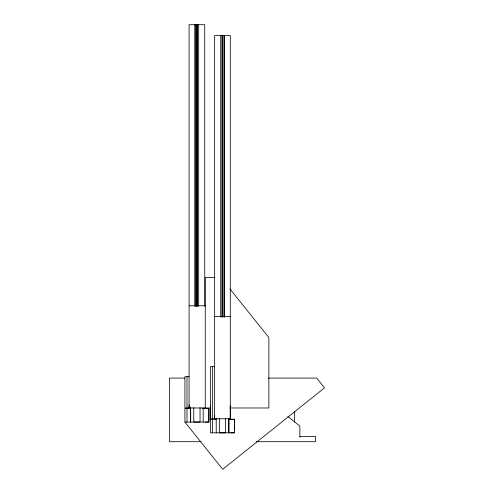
<?xml version="1.0" encoding="UTF-8"?>
<svg xmlns="http://www.w3.org/2000/svg" width="494" height="494" viewBox="0 0 494 494"><rect width="100%" height="100%" fill="white"/><g stroke="black" fill="none" stroke-linecap="round" stroke-linejoin="round"><path stroke-width="0.74" d="M189.091 404.858L189.091 407.982L189.091 24.7L204.732 24.7L204.732 306.329M190.653 407.655L190.653 422.061L190.653 407.816M193.784 407.655L193.784 422.061L200.039 422.055L200.039 407.649M203.17 407.816L203.188 422.061M210.481 405.722L210.481 432.843L234.459 432.837L234.459 419.283L228.376 419.276M212.562 432.843L212.562 419.283M214.649 415.633L214.649 418.764L214.649 35.475L230.297 35.475L230.297 419.727M216.211 432.843L216.211 418.43M219.342 418.43L219.342 432.843L225.604 432.83L225.604 418.43M228.753 423.457L228.728 419.005M228.753 423.105L228.734 432.837L228.728 418.591M230.284 419.283L230.284 405.722M228.753 420.845L228.734 432.837L228.753 419.542M228.771 419.283L234.452 419.276L234.471 430.749L234.452 419.27M205.257 422.061L208.906 422.055L208.9 408.507L202.503 408.507L208.9 408.507L208.906 422.055L184.917 422.067L184.917 408.507L190.653 408.507M230.815 432.837L234.465 432.83M214.939 277.616L205.257 277.616L205.257 407.982M189.091 305.774L205.257 305.774M214.649 316.555L230.297 316.555M214.649 366.616L210.481 366.616L210.481 419.283L216.211 419.283M189.091 376.694L184.917 376.694L184.917 407.982L210.623 407.982M184.793 378.089L169.491 378.089L169.491 441.704L201.12 441.704M268.304 378.089L316.691 378.089L324.509 387.858L222.708 469.3L184.917 422.067M229.685 407.982L268.878 407.982L268.878 337.587L230.019 289.009M210.481 418.764L230.297 418.764M299.858 436.492L315.505 436.492L315.505 441.704L256.33 441.704M287.866 416.467L299.858 426.063L299.858 437.239M203.195 408.766L203.17 408.229M228.728 419.283L228.753 420.172M294.646 411.521L294.646 422.203M224.4 35.475L224.4 317.105M224.245 35.475L224.245 317.105M223.016 35.475L223.016 317.105M222.473 35.475L222.473 317.105M221.929 35.475L221.929 317.105M220.701 35.475L220.701 317.105M212.562 366.616L212.562 418.764M198.687 24.7L198.687 306.329M197.452 24.7L197.452 306.329M196.915 24.7L196.915 306.329M196.371 24.7L196.371 306.329M195.142 24.7L195.142 306.329M194.982 24.7L194.982 306.329M187.004 376.694L187.004 407.982M187.004 408.507L187.004 422.067"/></g></svg>
